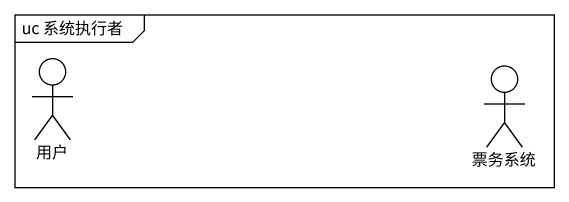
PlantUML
@startuml
mainframe uc 系统执行者
actor 用户
actor 票务系统
@enduml
